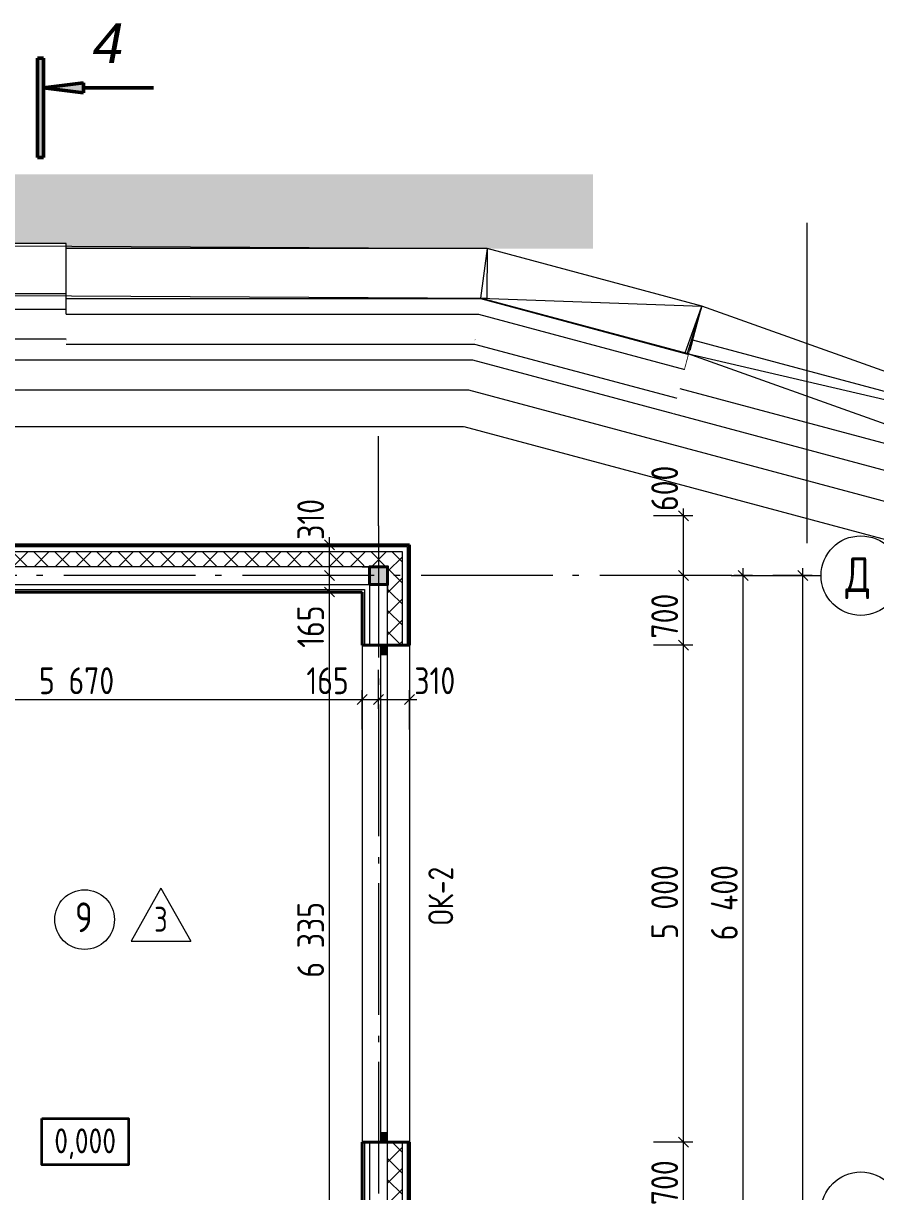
# Model space of a CAD drawing. Header units: millimetres. Extents: x -61690 to 288735, y 32617 to 77592.
# Drawn here: x 18805 to 27379, y 65658 to 77412 of the extents above; entities that cross this region are included whole.
import ezdxf
from ezdxf.enums import TextEntityAlignment as Align

# ---------------------------------------------------------------- set-up
doc = ezdxf.new("R2010")
doc.units = ezdxf.units.MM
doc.header["$MEASUREMENT"] = 0
doc.set_wipeout_variables(frame=1)
doc.linetypes.add('Double Dashed', pattern=[1797.222233, 1325, -211.666656, 63.333344, -197.222233])
doc.linetypes.add('Wipeout_Contour', pattern=[1000, 0, -1000])
for name, color, linetype in [('колонны', 7, 'Continuous'), ('марки окон дверей', 7, 'Continuous'), ('Окна ArchiCAD', 7, 'Continuous'), ('оси', 7, 'Continuous'), ('подп стены Инжзащита', 7, 'Continuous'), ('размеры', 7, 'Continuous'), ('размеры внутр', 7, 'Continuous'), ('разрезы', 7, 'Continuous'), ('стены наруж', 7, 'Continuous'), ('№ помещений', 7, 'Continuous')]:
    doc.layers.add(name, color=color, linetype=linetype)
for name, color, linetype, lineweight in [('колонны_Ном._пера__94', 252, 'Continuous', 13), ('колонны_Ном._пера__99', 7, 'Continuous', 40), ('марки окон дверей_Ном._пера__96', 7, 'Continuous', 13), ('Окна ArchiCAD_Ном._пера__96', 7, 'Continuous', 13), ('Окна ArchiCAD_Ном._пера__97', 7, 'Continuous', 20), ('Окна ArchiCAD_Ном._пера__99', 7, 'Continuous', 40), ('оси_Ном._пера__96', 7, 'Continuous', 13), ('оси_Ном._пера__97', 7, 'Continuous', 20), ('подп стены Инжзащита_Ном._пера__96', 7, 'Continuous', 13), ('размеры внутр_Ном._пера__51', 98, 'Continuous', 50), ('размеры внутр_Ном._пера__96', 7, 'Continuous', 13), ('размеры_Ном._пера__51', 98, 'Continuous', 50), ('размеры_Ном._пера__96', 7, 'Continuous', 13), ('разрезы_Ном._пера__100', 7, 'Continuous', 50), ('разрезы_Ном._пера__97', 7, 'Continuous', 20), ('стены наруж_Ном._пера__96', 7, 'Continuous', 13), ('стены наруж_Ном._пера__99', 7, 'Continuous', 40), ('текст_Ном._пера__98', 7, 'Continuous', 35), ('текст_Ном._пера__99', 7, 'Continuous', 40), ('чертеж_Ном._пера__96', 7, 'Continuous', 13), ('штриховка_Ном._пера__95', 251, 'Continuous', 13), ('экспликац проемов_Ном._пера__1', 7, 'Continuous', 25), ('экспликац проемов_Ном._пера__97', 7, 'Continuous', 20), ('№ помещений_Ном._пера__96', 7, 'Continuous', 13)]:
    doc.layers.add(name, color=color, linetype=linetype, lineweight=lineweight)
doc.styles.add('СГЕНЕРИР_СТИЛЬ_2', font='gost_2_304-81_type.ttf')
doc.styles.add('СГЕНЕРИР_СТИЛЬ_3', font='CS_Gost2304.shx')
doc.styles.add('СГЕНЕРИР_СТИЛЬ_4', font='gost_2_304-81_type.ttf')
doc.styles.add('СГЕНЕРИР_СТИЛЬ_5', font='ariali.ttf')
doc.linetypes.add('Символ (копия)', pattern='A,0,[1,2 План 1-го этажа. Типы стен ЛСТК.1.Shx,S=15.873016,R=0,X=0,Y=0],-2000,0', length=2000)
doc.dimstyles.new('СГЕНЕРИР_СТИЛЬ__3', dxfattribs={"dimtxt": 270.000005, "dimasz": 95, "dimexe": 0.18, "dimexo": 0, "dimgap": 0.09, "dimtad": 1, "dimdec": 0, "dimzin": 0, "dimdsep": 46, "dimtxsty": 'СГЕНЕРИР_СТИЛЬ_2', "dimblk": 'ARROWHEAD_6', "dimblk1": 'ARROWHEAD_6', "dimblk2": 'ARROWHEAD_6', "dimcen": 0.09, "dimclrd": 7, "dimclre": 7, "dimclrt": 98, "dimadec": 0, "dimazin": 0, "dimtfac": 1, "dimtdec": 4, "dimtmove": 0, "dimatfit": 3, "dimfxl": 1, "dimtolj": 1, "dimtzin": 0, "dimarcsym": 0})
doc.dimstyles.new('СГЕНЕРИР_СТИЛЬ__4', dxfattribs={"dimtxt": 270.000005, "dimasz": 95, "dimexe": 0.18, "dimexo": 300, "dimgap": 0.09, "dimtad": 1, "dimdec": 0, "dimzin": 0, "dimdsep": 46, "dimtxsty": 'СГЕНЕРИР_СТИЛЬ_2', "dimblk": 'ARROWHEAD_6', "dimblk1": 'ARROWHEAD_6', "dimblk2": 'ARROWHEAD_6', "dimcen": 0.09, "dimclrd": 7, "dimclre": 7, "dimclrt": 98, "dimadec": 0, "dimazin": 0, "dimtfac": 1, "dimtdec": 4, "dimtmove": 0, "dimatfit": 3, "dimfxl": 1, "dimtolj": 1, "dimtzin": 0, "dimarcsym": 0})
doc.dimstyles.new('СГЕНЕРИР_СТИЛЬ__6', dxfattribs={"dimtxt": 270.000005, "dimasz": 95, "dimexe": 0.18, "dimexo": 300, "dimgap": 0.09, "dimtad": 1, "dimtih": 1, "dimtoh": 1, "dimdec": 0, "dimzin": 0, "dimdsep": 46, "dimtxsty": 'СГЕНЕРИР_СТИЛЬ_2', "dimblk": 'ARROWHEAD_6', "dimblk1": 'ARROWHEAD_6', "dimblk2": 'ARROWHEAD_6', "dimcen": 0.09, "dimclrd": 7, "dimclre": 7, "dimclrt": 98, "dimadec": 0, "dimazin": 0, "dimtfac": 1, "dimtdec": 4, "dimtmove": 0, "dimatfit": 3, "dimfxl": 1, "dimtolj": 1, "dimtzin": 0, "dimarcsym": 0})
pattern_1 = [(45, (0, 0), (-106.06602, 106.06602), []), (135, (0, 0), (106.06602, 106.06602), [])]

# ---------------------------------------------------------------- blocks, each defined once
blk = doc.blocks.new('Окно 16')
at = {"layer": 'Окна ArchiCAD_Ном._пера__96', "linetype": 'Continuous'}
for points in [[(-2500, -70), (-2405, -70), (-2405, 0), (-2500, 0)], [(2500, 0), (2405, 0), (2405, -70), (2500, -70)]]:
    blk.add_hatch(color=256, dxfattribs=at).paths.add_polyline_path(points)
for p, q in [((2405, 0), (-2405, 0)), ((-2405, -70), (2405, -70))]:
    blk.add_line(p, q, dxfattribs=at)
at = {"layer": 'Окна ArchiCAD_Ном._пера__97', "linetype": 'Continuous'}
for p, q in [((-2500, 220), (2500, 220)), ((-2405, 0), (-2500, 0)), ((-2405, -70), (-2405, 0)), ((2500, 0), (2405, 0)), ((2405, 0), (2405, -70)), ((-2500, -70), (-2405, -70)), ((2405, -70), (2500, -70)), ((-2500, -255), (2500, -255))]:
    blk.add_line(p, q, dxfattribs=at)
at = {"layer": 'Окна ArchiCAD_Ном._пера__99', "linetype": 'Continuous'}
for p, q in [((-2500, 0), (-2500, -70)), ((2500, 0), (2500, -70))]:
    blk.add_line(p, q, dxfattribs=at)
blk = doc.blocks.new('Стена_17_2', base_point=(22379, 71856))
at = {"layer": 'стены наруж_Ном._пера__96', "linetype": 'Continuous'}
h = blk.add_hatch(dxfattribs=at)
h.set_pattern_fill('УТЕПЛИТ_МЕЛКИЙ_0002', color=256, style=0, pattern_type=2)
h.set_pattern_definition(pattern_1)
h.paths.add_polyline_path([(22619, 71691), (22619, 72096), (22469, 71946), (22469, 71691)])
h = blk.add_hatch(dxfattribs=at)
h.set_pattern_fill('УТЕПЛИТ_МЕЛКИЙ_0002', color=256, style=0, pattern_type=2)
h.set_pattern_definition(pattern_1)
h.paths.add_polyline_path([(22469, 71691), (22469, 71156), (22619, 71156), (22619, 71691)])
h = blk.add_hatch(dxfattribs=at)
h.set_pattern_fill('УТЕПЛИТ_МЕЛКИЙ_0002', color=256, style=0, pattern_type=2)
h.set_pattern_definition(pattern_1)
h.paths.add_polyline_path([(22619, 66156), (22469, 66156), (22469, 65546), (22619, 65546)])
for p, q in [((22619, 71691), (22619, 72096)), ((22669, 71691), (22669, 72146)), ((22469, 71946), (22469, 71691)), ((22469, 71691), (22469, 71946)), ((22239, 71716), (22239, 71691)), ((22289, 71766), (22289, 71691)), ((22239, 71691), (22239, 71156)), ((22289, 71691), (22289, 71156)), ((22469, 71156), (22469, 71691)), ((22619, 71156), (22619, 71691)), ((22669, 71156), (22669, 71691)), ((22239, 66156), (22239, 65546)), ((22289, 66156), (22289, 65546)), ((22469, 65546), (22469, 66156)), ((22619, 65546), (22619, 66156)), ((22669, 65546), (22669, 66156))]:
    blk.add_line(p, q, dxfattribs=at)
at = {"layer": 'стены наруж_Ном._пера__99', "linetype": 'Continuous'}
for p, q in [((22239, 71156), (22214, 71156)), ((22289, 71156), (22239, 71156)), ((22399, 71156), (22289, 71156)), ((22469, 71156), (22399, 71156)), ((22619, 71156), (22469, 71156)), ((22669, 71156), (22619, 71156)), ((22689, 71156), (22669, 71156)), ((22239, 66156), (22214, 66156)), ((22289, 66156), (22239, 66156)), ((22399, 66156), (22289, 66156)), ((22469, 66156), (22399, 66156)), ((22619, 66156), (22469, 66156)), ((22669, 66156), (22619, 66156)), ((22689, 66156), (22669, 66156))]:
    blk.add_line(p, q, dxfattribs=at)
at = {"layer": 'стены наруж_Ном._пера__99', "linetype": 'Continuous', "flags": 128}
for points in [[(22689, 71156), (22689, 72166)], [(22214, 71691), (22214, 71156)], [(22214, 66156), (22214, 62956)], [(22689, 62956), (22689, 66156)]]:
    blk.add_lwpolyline(points, dxfattribs=at)
at = {"layer": 'Окна ArchiCAD', "color": 44, "linetype": 'Continuous', "lineweight": 35, "zscale": 1000, "rotation": 270}
blk.add_blockref('Окно 16', (22469, 68656), dxfattribs=at)
blk = doc.blocks.new('Стена_28_2', base_point=(16379, 71856))
at = {"layer": 'стены наруж_Ном._пера__96', "linetype": 'Continuous'}
h = blk.add_hatch(dxfattribs=at)
h.set_pattern_fill('УТЕПЛИТ_МЕЛКИЙ_0002', color=256, style=0, pattern_type=2)
h.set_pattern_definition(pattern_1)
h.paths.add_polyline_path([(16469, 72096), (16379, 72096), (16379, 71946), (16469, 71946)])
h = blk.add_hatch(dxfattribs=at)
h.set_pattern_fill('УТЕПЛИТ_МЕЛКИЙ_0002', color=256, style=0, pattern_type=2)
h.set_pattern_definition(pattern_1)
h.paths.add_polyline_path([(22214, 72096), (16469, 72096), (16469, 71946), (22214, 71946)])
h = blk.add_hatch(dxfattribs=at)
h.set_pattern_fill('УТЕПЛИТ_МЕЛКИЙ_0002', color=256, style=0, pattern_type=2)
h.set_pattern_definition(pattern_1)
h.paths.add_polyline_path([(22619, 72096), (22214, 72096), (22214, 71946), (22469, 71946)])
for p, q in [((16469, 72146), (16379, 72146)), ((16469, 72096), (16379, 72096)), ((22214, 72146), (16469, 72146)), ((22214, 72096), (16469, 72096)), ((22669, 72146), (22214, 72146)), ((22619, 72096), (22214, 72096)), ((16379, 71946), (16469, 71946)), ((22214, 71946), (16469, 71946)), ((22214, 71946), (22469, 71946)), ((22469, 71946), (22214, 71946)), ((16469, 71766), (16379, 71766)), ((16379, 71716), (16469, 71716)), ((16469, 71766), (22214, 71766)), ((16519, 71691), (16519, 71716)), ((16519, 71716), (22214, 71716)), ((22214, 71766), (22289, 71766)), ((22214, 71716), (22239, 71716))]:
    blk.add_line(p, q, dxfattribs=at)
at = {"layer": 'стены наруж_Ном._пера__99', "linetype": 'Continuous', "flags": 128}
for points in [[(22689, 72166), (16379, 72166)], [(16544, 71691), (22214, 71691)]]:
    blk.add_lwpolyline(points, dxfattribs=at)
blk = doc.blocks.new('Стена_40_2', base_point=(23236, 73356))
at = {"color": 254, "linetype": 'Wipeout_Contour', "lineweight": 0, "ltscale": 308246.418521}
blk.add_wipeout([(-22764, 73356), (23236, 73356), (23284, 73725), (-22823, 73725)], dxfattribs=at).dxf.layer = 'подп стены Инжзащита'
at = {"layer": 'подп стены Инжзащита_Ном._пера__96', "linetype": 'Continuous', "flags": 128}
blk.add_lwpolyline([(-22764, 73356), (23236, 73356)], dxfattribs=at)
at = {"color": 254, "linetype": 'Wipeout_Contour', "lineweight": 0, "ltscale": 309986.532495}
blk.add_wipeout([(-22823, 73725), (23284, 73725), (23351, 74228), (-22902, 74228)], dxfattribs=at).dxf.layer = 'подп стены Инжзащита'
at = {"layer": 'подп стены Инжзащита_Ном._пера__96', "linetype": 'Continuous'}
blk.add_line((-22823, 73725), (23284, 73725), dxfattribs=at)
at = {"layer": 'подп стены Инжзащита_Ном._пера__96', "linetype": 'Continuous', "flags": 128}
blk.add_lwpolyline([(23351, 74228), (-22902, 74228)], dxfattribs=at)
blk = doc.blocks.new('Стена_41_2', base_point=(23324, 74027))
at = {"color": 254, "linetype": 'Wipeout_Contour', "lineweight": 0, "ltscale": 308510.742378}
blk.add_wipeout([(19236, 74027), (23324, 74027), (23345, 74185), (19236, 74185)], dxfattribs=at).dxf.layer = 'подп стены Инжзащита'
at = {"layer": 'подп стены Инжзащита_Ном._пера__96', "linetype": 'Continuous', "flags": 128}
blk.add_lwpolyline([(19236, 74027), (23324, 74027)], dxfattribs=at)
at = {"color": 254, "linetype": 'Wipeout_Contour', "lineweight": 0, "ltscale": 309806.220182}
blk.add_wipeout([(19236, 74185), (23345, 74185), (23411, 74688), (19236, 74688)], dxfattribs=at).dxf.layer = 'подп стены Инжзащита'
at = {"layer": 'подп стены Инжзащита_Ном._пера__96', "linetype": 'Continuous'}
blk.add_line((19236, 74185), (23345, 74185), dxfattribs=at)
at = {"layer": 'подп стены Инжзащита_Ном._пера__96', "linetype": 'Continuous', "flags": 128}
blk.add_lwpolyline([(23411, 74688), (19236, 74688)], dxfattribs=at)
blk = doc.blocks.new('Стена_44_2', base_point=(19236, 74027))
at = {"color": 254, "linetype": 'Wipeout_Contour', "lineweight": 0, "ltscale": 302586.428877}
blk.add_wipeout([(9236, 74027), (19236, 74027), (19236, 74238), (9236, 74238)], dxfattribs=at).dxf.layer = 'подп стены Инжзащита'
at = {"layer": 'подп стены Инжзащита_Ном._пера__96', "linetype": 'Continuous', "flags": 128}
blk.add_lwpolyline([(9236, 74027), (19236, 74027)], dxfattribs=at)
at = {"color": 254, "linetype": 'Wipeout_Contour', "lineweight": 0, "ltscale": 303984.213557}
blk.add_wipeout([(9236, 74238), (19236, 74238), (19236, 74740), (9236, 74740)], dxfattribs=at).dxf.layer = 'подп стены Инжзащита'
at = {"layer": 'подп стены Инжзащита_Ном._пера__96', "linetype": 'Continuous'}
blk.add_line((9236, 74238), (19236, 74238), dxfattribs=at)
at = {"layer": 'подп стены Инжзащита_Ном._пера__96', "linetype": 'Continuous', "flags": 128}
for points in [[(19236, 74740), (9236, 74740)], [(19236, 74688), (19236, 74740)]]:
    blk.add_lwpolyline(points, dxfattribs=at)
blk = doc.blocks.new('Стена_49_2', base_point=(23384, 74485))
at = {"color": 254, "linetype": 'Wipeout_Contour', "lineweight": 0, "ltscale": 310306.215613}
blk.add_wipeout([(19236, 74485), (23384, 74485), (23405, 74643), (19236, 74643)], dxfattribs=at).dxf.layer = 'подп стены Инжзащита'
at = {"layer": 'подп стены Инжзащита_Ном._пера__96', "linetype": 'Continuous', "flags": 128}
blk.add_lwpolyline([(19236, 74485), (23384, 74485)], dxfattribs=at)
at = {"color": 254, "linetype": 'Wipeout_Contour', "lineweight": 0, "ltscale": 311602.05466}
blk.add_wipeout([(19236, 74643), (23405, 74643), (23471, 75146), (19236, 75146)], dxfattribs=at).dxf.layer = 'подп стены Инжзащита'
at = {"layer": 'подп стены Инжзащита_Ном._пера__96', "linetype": 'Continuous'}
blk.add_line((19236, 74643), (23405, 74643), dxfattribs=at)
at = {"layer": 'подп стены Инжзащита_Ном._пера__96', "linetype": 'Continuous', "flags": 128}
for points in [[(23471, 75146), (19236, 75146)], [(19236, 74643), (19236, 75146)], [(19236, 74485), (19236, 74643)]]:
    blk.add_lwpolyline(points, dxfattribs=at)
blk = doc.blocks.new('Стена_50_2', base_point=(19236, 74538))
at = {"color": 254, "linetype": 'Wipeout_Contour', "lineweight": 0, "ltscale": 304483.944165}
blk.add_wipeout([(9236, 74538), (19236, 74538), (19236, 74695), (9236, 74695)], dxfattribs=at).dxf.layer = 'подп стены Инжзащита'
at = {"layer": 'подп стены Инжзащита_Ном._пера__96', "linetype": 'Continuous', "flags": 128}
blk.add_lwpolyline([(9236, 74538), (19236, 74538)], dxfattribs=at)
at = {"color": 254, "linetype": 'Wipeout_Contour', "lineweight": 0, "ltscale": 305779.021242}
blk.add_wipeout([(9236, 74695), (19236, 74695), (19236, 75198), (9236, 75198)], dxfattribs=at).dxf.layer = 'подп стены Инжзащита'
at = {"layer": 'подп стены Инжзащита_Ном._пера__96', "linetype": 'Continuous'}
blk.add_line((9236, 74695), (19236, 74695), dxfattribs=at)
at = {"layer": 'подп стены Инжзащита_Ном._пера__96', "linetype": 'Continuous', "flags": 128}
for points in [[(19236, 75198), (9236, 75198)], [(9236, 74695), (9236, 75198)], [(19236, 74695), (19236, 75198)], [(9236, 74538), (9236, 74695)], [(19236, 74538), (19236, 74695)]]:
    blk.add_lwpolyline(points, dxfattribs=at)
blk = doc.blocks.new('Стена_62_2', base_point=(23236, 73356))
at = {"color": 254, "linetype": 'Wipeout_Contour', "lineweight": 0, "ltscale": 309538.307396}
blk.add_wipeout([(23236, 73356), (29031, 71803), (29215, 72135), (23284, 73725)], dxfattribs=at).dxf.layer = 'подп стены Инжзащита'
at = {"color": 254, "linetype": 'Wipeout_Contour', "lineweight": 0, "ltscale": 311296.743121}
blk.add_wipeout([(23284, 73725), (29215, 72135), (29467, 72589), (23351, 74228)], dxfattribs=at).dxf.layer = 'подп стены Инжзащита'
at = {"layer": 'подп стены Инжзащита_Ном._пера__96', "linetype": 'Continuous'}
blk.add_line((23284, 73725), (29215, 72135), dxfattribs=at)
at = {"layer": 'подп стены Инжзащита_Ном._пера__96', "linetype": 'Continuous', "flags": 128}
for points in [[(29467, 72589), (23351, 74228)], [(23236, 73356), (29031, 71803)]]:
    blk.add_lwpolyline(points, dxfattribs=at)
blk = doc.blocks.new('Стена_67_2', base_point=(23324, 74027))
at = {"color": 254, "linetype": 'Wipeout_Contour', "lineweight": 0, "ltscale": 311010.432622}
blk.add_wipeout([(23324, 74027), (25341, 73487), (25382, 73639), (23345, 74185)], dxfattribs=at).dxf.layer = 'подп стены Инжзащита'
at = {"color": 254, "linetype": 'Wipeout_Contour', "lineweight": 0, "ltscale": 312325.34118}
blk.add_wipeout([(23345, 74185), (25382, 73639), (25512, 74125), (23411, 74688)], dxfattribs=at).dxf.layer = 'подп стены Инжзащита'
at = {"layer": 'подп стены Инжзащита_Ном._пера__96', "linetype": 'Continuous'}
blk.add_line((23345, 74185), (25382, 73639), dxfattribs=at)
at = {"layer": 'подп стены Инжзащита_Ном._пера__96', "linetype": 'Continuous', "flags": 128}
for points in [[(25512, 74125), (23411, 74688)], [(23324, 74027), (25341, 73487)]]:
    blk.add_lwpolyline(points, dxfattribs=at)
blk = doc.blocks.new('Стена_68_2', base_point=(23384, 74485))
at = {"color": 254, "linetype": 'Wipeout_Contour', "lineweight": 0, "ltscale": 312832.852659}
blk.add_wipeout([(23384, 74485), (25460, 73929), (25500, 74081), (23405, 74643)], dxfattribs=at).dxf.layer = 'подп стены Инжзащита'
at = {"color": 254, "linetype": 'Wipeout_Contour', "lineweight": 0, "ltscale": 314147.896391}
blk.add_wipeout([(23405, 74643), (25500, 74081), (25631, 74567), (23471, 75146)], dxfattribs=at).dxf.layer = 'подп стены Инжзащита'
at = {"layer": 'подп стены Инжзащита_Ном._пера__96', "linetype": 'Continuous'}
blk.add_line((23405, 74643), (25500, 74081), dxfattribs=at)
at = {"layer": 'подп стены Инжзащита_Ном._пера__96', "linetype": 'Continuous', "flags": 128}
for points in [[(25631, 74567), (23471, 75146)], [(25500, 74081), (25631, 74567)], [(23384, 74485), (25460, 73929)], [(25460, 73929), (25500, 74081)]]:
    blk.add_lwpolyline(points, dxfattribs=at)
blk = doc.blocks.new('Стена_69_2', base_point=(25341, 73487))
at = {"color": 254, "linetype": 'Wipeout_Contour', "lineweight": 0, "ltscale": 312269.577318}
blk.add_wipeout([(25341, 73487), (29366, 72407), (29498, 72644), (25409, 73740)], dxfattribs=at).dxf.layer = 'подп стены Инжзащита'
at = {"color": 254, "linetype": 'Wipeout_Contour', "lineweight": 0, "ltscale": 313816.46699}
blk.add_wipeout([(25409, 73740), (29498, 72644), (29749, 73097), (25539, 74226)], dxfattribs=at).dxf.layer = 'подп стены Инжзащита'
at = {"layer": 'подп стены Инжзащита_Ном._пера__96', "linetype": 'Continuous'}
blk.add_line((25409, 73740), (29498, 72644), dxfattribs=at)
at = {"layer": 'подп стены Инжзащита_Ном._пера__96', "linetype": 'Continuous', "flags": 128}
for points in [[(25512, 74125), (25539, 74226)], [(29749, 73097), (25539, 74226)], [(25341, 73487), (29366, 72407)]]:
    blk.add_lwpolyline(points, dxfattribs=at)
blk = doc.blocks.new('Колонна_15_2', base_point=(22379, 71856))
at = {"layer": 'колонны_Ном._пера__94', "linetype": 'Continuous'}
blk.add_hatch(color=256, dxfattribs=at).paths.add_polyline_path([(22289, 71766), (22469, 71766), (22469, 71946), (22289, 71946)])
at = {"layer": 'колонны_Ном._пера__99', "linetype": 'Continuous', "flags": 128}
blk.add_lwpolyline([(22289, 71766), (22469, 71766), (22469, 71946), (22289, 71946)], close=True, dxfattribs=at)
blk = doc.blocks.new('Морф_2_2')
at = {"layer": 'подп стены Инжзащита_Ном._пера__96', "linetype": 'Continuous', "flags": 128}
for points in [[(25463, 74096), (25631, 74567)], [(25631, 74567), (25482, 74089)], [(29749, 73097), (25631, 74567)], [(29581, 72627), (25482, 74089), (25463, 74096)], [(25482, 74089), (29749, 73097)], [(29581, 72627), (29749, 73097)]]:
    blk.add_lwpolyline(points, dxfattribs=at)
blk = doc.blocks.new('Морф_3_2')
at = {"layer": 'подп стены Инжзащита_Ном._пера__96', "linetype": 'Continuous', "flags": 128}
for points in [[(-23088, 75408), (23471, 75146)], [(23471, 75146), (23469, 74646)], [(-23091, 74908), (23469, 74646)]]:
    blk.add_lwpolyline(points, dxfattribs=at)
blk = doc.blocks.new('Морф_4_2')
at = {"layer": 'подп стены Инжзащита_Ном._пера__96', "linetype": 'Continuous', "flags": 128}
for points in [[(23471, 75146), (23404, 74646)], [(25631, 74567), (23471, 75146)], [(25482, 74089), (23404, 74646)], [(23404, 74646), (25631, 74567)], [(25631, 74567), (25482, 74089)]]:
    blk.add_lwpolyline(points, dxfattribs=at)
blk = doc.blocks.new('Стандартный маркер сетки_13')
at = {"layer": 'оси_Ном._пера__96', "linetype": 'Double Dashed'}
for q in [(0, 0), (20403, 0)]:
    blk.add_line((900, 0), q, dxfattribs=at)
at = {"layer": 'оси_Ном._пера__96', "style": 'СГЕНЕРИР_СТИЛЬ_2'}
blk.add_attdef('AC_MarkerText_1', text='', height=350, rotation=90, dxfattribs=at).set_placement((21973, -226), align=Align.BOTTOM_LEFT)
blk = doc.blocks.new('Стандартный маркер сетки_16')
at = {"layer": 'оси_Ном._пера__97', "linetype": 'Continuous'}
blk.add_circle((-400, 0), 400, dxfattribs=at)
at = {"layer": 'оси_Ном._пера__96', "style": 'СГЕНЕРИР_СТИЛЬ_2'}
blk.add_attdef('AC_MarkerText_1', text='', height=350, rotation=180, dxfattribs=at).set_placement((-261, 270), align=Align.BOTTOM_LEFT)
blk = doc.blocks.new('Номер помещения 15_8')
at = {"layer": '№ помещений_Ном._пера__96', "linetype": 'Continuous'}
blk.add_circle((0, 0), 300, dxfattribs=at)
at = {"layer": '№ помещений_Ном._пера__96', "insert": (-97, 23), "char_height": 300, "attachment_point": 4, "style": 'СГЕНЕРИР_СТИЛЬ_3'}
blk.add_mtext('{9}', dxfattribs=at)
blk = doc.blocks.new('Номер помещения 16_5')
at = {"layer": 'марки окон дверей_Ном._пера__96', "insert": (-316, 19), "char_height": 250, "attachment_point": 4, "style": 'СГЕНЕРИР_СТИЛЬ_3'}
blk.add_mtext('{ОК-2}', dxfattribs=at)
blk = doc.blocks.new('*D214')
at = {"layer": 'размеры_Ном._пера__96', "linetype": 'Continuous', "transparency": 16777216}
for p, q in [((26140, 71856), (25953, 71856)), ((26096, 71806), (25996, 71906)), ((26046, 71856), (26046, 71931)), ((26046, 65456), (26046, 71856)), ((25996, 65506), (26096, 65406)), ((26140, 65456), (25953, 65456))]:
    blk.add_line(p, q, dxfattribs=at)
at = {"layer": 'размеры_Ном._пера__51', "transparency": 16777216, "insert": (25992, 68186), "char_height": 270, "attachment_point": 7, "rotation": 90, "style": 'СГЕНЕРИР_СТИЛЬ_2'}
blk.add_mtext('{6\xa0400}', dxfattribs=at)
blk = doc.blocks.new('ARROWHEAD_6')
at = {"color": 0, "linetype": 'Continuous', "lineweight": 0}
for p, q in [((0, 0), (-1, 0)), ((-0.5, -0.5), (0.5, 0.5))]:
    blk.add_line(p, q, dxfattribs=at)
blk = doc.blocks.new('*D215')
at = {"layer": 'размеры внутр_Ном._пера__96', "linetype": 'Continuous', "transparency": 16777216}
for p, q in [((26740, 71856), (26346, 71856)), ((26696, 71806), (26596, 71906)), ((26646, 71856), (26646, 71931)), ((26646, 57456), (26646, 71856)), ((26596, 57506), (26696, 57406)), ((26740, 57456), (26346, 57456)), ((26646, 57381), (26646, 57456))]:
    blk.add_line(p, q, dxfattribs=at)
at = {"layer": 'размеры внутр_Ном._пера__51', "transparency": 16777216, "insert": (26592, 64106), "char_height": 270, "attachment_point": 7, "rotation": 90, "style": 'СГЕНЕРИР_СТИЛЬ_2'}
blk.add_mtext('{14\xa0400}', dxfattribs=at)
blk = doc.blocks.new('*D231')
at = {"layer": 'размеры внутр_Ном._пера__96', "linetype": 'Continuous', "transparency": 16777216}
for p, q in [((21835, 71741), (21935, 71641)), ((21979, 71691), (21585, 71691)), ((21885, 65356), (21885, 71691)), ((21979, 65356), (21585, 65356)), ((21835, 65406), (21935, 65306))]:
    blk.add_line(p, q, dxfattribs=at)
at = {"layer": 'размеры внутр_Ном._пера__51', "transparency": 16777216, "char_height": 270, "attachment_point": 7, "rotation": 90, "style": 'СГЕНЕРИР_СТИЛЬ_2'}
for s, insert in [('{165}', (21831, 71130)), ('{6\xa0335}', (21831, 67811))]:
    blk.add_mtext(s, dxfattribs=dict(at, insert=insert))
blk = doc.blocks.new('*D232')
at = {"layer": 'размеры внутр_Ном._пера__96', "linetype": 'Continuous', "transparency": 16777216}
for p, q in [((22185, 71856), (21792, 71856)), ((21835, 71906), (21935, 71806)), ((21885, 71691), (21885, 71856)), ((21835, 71741), (21935, 71641)), ((21979, 71691), (21585, 71691))]:
    blk.add_line(p, q, dxfattribs=at)
blk = doc.blocks.new('*D233')
at = {"layer": 'размеры внутр_Ном._пера__96', "linetype": 'Continuous', "transparency": 16777216}
for p, q in [((21935, 72116), (21835, 72216)), ((21885, 72166), (21885, 72241)), ((22185, 72166), (21792, 72166)), ((21885, 71856), (21885, 72166)), ((22185, 71856), (21792, 71856)), ((21835, 71906), (21935, 71806))]:
    blk.add_line(p, q, dxfattribs=at)
at = {"layer": 'размеры внутр_Ном._пера__51', "transparency": 16777216, "insert": (21831, 72216), "char_height": 270, "attachment_point": 7, "rotation": 90, "style": 'СГЕНЕРИР_СТИЛЬ_2'}
blk.add_mtext('{310}', dxfattribs=at)
blk = doc.blocks.new('*D235')
at = {"layer": 'размеры внутр_Ном._пера__96', "linetype": 'Continuous', "transparency": 16777216}
for p, q in [((16594, 70659), (16494, 70559)), ((16544, 70309), (16544, 70703)), ((22264, 70659), (22164, 70559)), ((22214, 70309), (22214, 70703)), ((16544, 70609), (22214, 70609))]:
    blk.add_line(p, q, dxfattribs=at)
at = {"layer": 'размеры внутр_Ном._пера__51', "transparency": 16777216, "char_height": 270, "attachment_point": 7, "style": 'СГЕНЕРИР_СТИЛЬ_2'}
for s, insert in [('{425}', (16566, 70635)), ('{5\xa0670}', (18963, 70663)), ('{165}', (21653, 70663))]:
    blk.add_mtext(s, dxfattribs=dict(at, insert=insert))
blk = doc.blocks.new('*D236')
at = {"layer": 'размеры внутр_Ном._пера__96', "linetype": 'Continuous', "transparency": 16777216}
for p, q in [((22379, 70515), (22379, 70909)), ((22264, 70659), (22164, 70559)), ((22214, 70309), (22214, 70703)), ((22429, 70659), (22329, 70559)), ((22214, 70609), (22379, 70609))]:
    blk.add_line(p, q, dxfattribs=at)
blk = doc.blocks.new('*D237')
at = {"layer": 'размеры внутр_Ном._пера__96', "linetype": 'Continuous', "transparency": 16777216}
for p, q in [((22379, 70515), (22379, 70909)), ((22429, 70659), (22329, 70559)), ((22639, 70559), (22739, 70659)), ((22689, 70309), (22689, 70703)), ((22379, 70609), (22689, 70609)), ((22689, 70609), (22764, 70609))]:
    blk.add_line(p, q, dxfattribs=at)
at = {"layer": 'размеры внутр_Ном._пера__51', "transparency": 16777216, "insert": (22739, 70663), "char_height": 270, "attachment_point": 7, "style": 'СГЕНЕРИР_СТИЛЬ_2'}
blk.add_mtext('{310}', dxfattribs=at)
blk = doc.blocks.new('*D304')
at = {"layer": 'размеры внутр_Ном._пера__96', "linetype": 'Continuous', "transparency": 16777216}
for p, q in [((25396, 66206), (25496, 66106)), ((25540, 66156), (25146, 66156)), ((25446, 65456), (25446, 66156)), ((25396, 65506), (25496, 65406)), ((25540, 65456), (25146, 65456))]:
    blk.add_line(p, q, dxfattribs=at)
at = {"layer": 'размеры внутр_Ном._пера__51', "transparency": 16777216, "insert": (25392, 65523), "char_height": 270, "attachment_point": 7, "rotation": 90, "style": 'СГЕНЕРИР_СТИЛЬ_2'}
blk.add_mtext('{700}', dxfattribs=at)
blk = doc.blocks.new('*D305')
at = {"layer": 'размеры внутр_Ном._пера__96', "linetype": 'Continuous', "transparency": 16777216}
for p, q in [((25540, 71156), (25146, 71156)), ((25396, 71206), (25496, 71106)), ((25446, 66156), (25446, 71156)), ((25396, 66206), (25496, 66106)), ((25540, 66156), (25146, 66156))]:
    blk.add_line(p, q, dxfattribs=at)
at = {"layer": 'размеры внутр_Ном._пера__51', "transparency": 16777216, "insert": (25392, 68199), "char_height": 270, "attachment_point": 7, "rotation": 90, "style": 'СГЕНЕРИР_СТИЛЬ_2'}
blk.add_mtext('{5\xa0000}', dxfattribs=at)
blk = doc.blocks.new('*D306')
at = {"layer": 'размеры внутр_Ном._пера__96', "linetype": 'Continuous', "transparency": 16777216}
for p, q in [((25540, 71856), (25146, 71856)), ((25396, 71906), (25496, 71806)), ((25446, 71156), (25446, 71856)), ((25540, 71156), (25146, 71156)), ((25396, 71206), (25496, 71106))]:
    blk.add_line(p, q, dxfattribs=at)
at = {"layer": 'размеры внутр_Ном._пера__51', "transparency": 16777216, "insert": (25392, 71223), "char_height": 270, "attachment_point": 7, "rotation": 90, "style": 'СГЕНЕРИР_СТИЛЬ_2'}
blk.add_mtext('{700}', dxfattribs=at)
blk = doc.blocks.new('*D307')
at = {"layer": 'размеры внутр_Ном._пера__96', "linetype": 'Continuous', "transparency": 16777216}
for p, q in [((25446, 72456), (25446, 72531)), ((25540, 72456), (25146, 72456)), ((25496, 72406), (25396, 72506)), ((25446, 71856), (25446, 72456)), ((25540, 71856), (25146, 71856)), ((25396, 71906), (25496, 71806))]:
    blk.add_line(p, q, dxfattribs=at)
at = {"layer": 'размеры внутр_Ном._пера__51', "transparency": 16777216, "insert": (25392, 72506), "char_height": 270, "attachment_point": 7, "rotation": 90, "style": 'СГЕНЕРИР_СТИЛЬ_2'}
blk.add_mtext('{600}', dxfattribs=at)
blk = doc.blocks.new('Плоскость сечения_4_2', base_point=(18979, 54611))
at = {"layer": 'разрезы_Ном._пера__100', "linetype": 'Continuous'}
for points in [[(19009, 77063), (18949, 77063), (18949, 76063), (19009, 76063)], [(19409, 76813), (19009, 76763), (19409, 76713)]]:
    blk.add_hatch(color=256, dxfattribs=at).paths.add_polyline_path(points)
for p, q in [((18949, 76063), (18949, 77063)), ((18949, 77063), (19009, 77063)), ((19009, 77063), (19009, 76063)), ((19009, 76763), (19409, 76813)), ((19409, 76713), (19009, 76763)), ((19409, 76813), (19409, 76713)), ((19409, 76763), (20113, 76763)), ((19009, 76063), (18949, 76063))]:
    blk.add_line(p, q, dxfattribs=at)
at = {"layer": 'разрезы_Ном._пера__97', "insert": (19813, 77212), "char_height": 400, "attachment_point": 6, "style": 'СГЕНЕРИР_СТИЛЬ_5'}
blk.add_mtext('{4}', dxfattribs=at)
blk = doc.blocks.new('Стандартный маркер сетки_18')
at = {"layer": 'оси_Ном._пера__96', "linetype": 'Double Dashed'}
for q in [(0, 0), (76535, 0)]:
    blk.add_line((900, 0), q, dxfattribs=at)
blk.add_point((900, 0), dxfattribs=at)
blk.add_point((900, 0), dxfattribs=at)
at = {"layer": 'оси_Ном._пера__97', "linetype": 'Continuous'}
blk.add_circle((-400, 0), 400, dxfattribs=at)
at = {"layer": 'оси_Ном._пера__96', "style": 'СГЕНЕРИР_СТИЛЬ_2'}
for tag, p in [('AC_MarkerText_1_1', (-244, 270)), ('AC_MarkerText_1_2', (77991, 270))]:
    blk.add_attdef(tag, text='', height=350, rotation=180, dxfattribs=at).set_placement(p, align=Align.BOTTOM_LEFT)

msp = doc.modelspace()

# ---------------------------------------------------------------- hatches: boundary and pattern name
at = {"layer": 'штриховка_Ном._пера__95', "linetype": 'Continuous'}
h = msp.add_hatch(dxfattribs=at)
h.set_pattern_fill('ГРУНТ_0002', color=256, style=0, pattern_type=2)
h.set_pattern_definition([(45, (0, 0), (-275.7716, 275.7716), []), (45, (-91.9, 91.9), (-551.543, 551.543), []), (45, (-183.85, 183.85), (-551.543, 551.543), []), (135, (-275.77, 275.77), (91.92388, 91.92388), [390, -390])])
h.paths.add_polyline_path([(-48712, 72988), (-48712, 73636.9), (-30293.4, 73636.9), (-23787.1, 75891.4), (24537.4, 75891.4), (24537.4, 75145.5), (-23573.9, 75145.5), (-30048.4, 72988)])

# ---------------------------------------------------------------- linework, layer by layer
at = {"layer": 'текст_Ном._пера__98', "linetype": 'Continuous', "flags": 128}
msp.add_lwpolyline([(18990.5, 66395), (19863.8, 66395), (19863.8, 65926.8), (18990.5, 65926.8)], close=True, dxfattribs=at)
at = {"layer": 'экспликац проемов_Ном._пера__97', "linetype": 'Continuous'}
for p, q in [((20189.6, 68711.4), (19889.6, 68178.1)), ((20189.6, 68711.4), (20489.6, 68178.1)), ((19889.6, 68178.1), (20489.6, 68178.1))]:
    msp.add_line(p, q, dxfattribs=at)

# ---------------------------------------------------------------- block references
at = {"layer": 'колонны'}
msp.add_blockref('Колонна_15_2', (22379, 71855.7), dxfattribs=at)
at = {"layer": 'марки окон дверей', "color": 102, "linetype": 'Continuous', "lineweight": 15, "zscale": 1000, "rotation": 90}
msp.add_blockref('Номер помещения 16_5', (23024, 68655.7), dxfattribs=at)
at = {"layer": 'оси', "color": 251, "linetype": 'Continuous', "lineweight": 13, "zscale": 1000}
for name, p, rotation in [('Стандартный маркер сетки_13', (22379, 73257.1), 270), ('Стандартный маркер сетки_16', (26830, 65455.7), 180)]:
    msp.add_blockref(name, p, dxfattribs=dict(at, rotation=rotation))
at = {"layer": 'стены наруж'}
for name, p in [('Стена_28_2', (16379, 71855.7)), ('Стена_17_2', (22379, 71855.7))]:
    msp.add_blockref(name, p, dxfattribs=at)
at = {"layer": '№ помещений', "color": 102, "linetype": 'Continuous', "lineweight": 15, "zscale": 1000}
msp.add_blockref('Номер помещения 15_8', (19421.7, 68394.8), dxfattribs=at)

# ---------------------------------------------------------------- texts
at = {"layer": 'текст_Ном._пера__99', "linetype": 'Continuous', "insert": (19427.2, 66139.7), "char_height": 250, "attachment_point": 5, "style": 'СГЕНЕРИР_СТИЛЬ_4'}
msp.add_mtext('{0,000}', dxfattribs=at)
at = {"layer": 'экспликац проемов_Ном._пера__1', "linetype": 'Continuous', "insert": (20189.6, 68398.4), "char_height": 250, "attachment_point": 5, "style": 'СГЕНЕРИР_СТИЛЬ_2'}
msp.add_mtext('{\\W0.950000x;3}', dxfattribs=at)

# ---------------------------------------------------------------- dimensions: what is measured, and where the dimension line sits
at = {"layer": 'размеры внутр', "linetype": 'Continuous'}
for base, p1, p2, picture, middle in [((21885.3, 72165.7), (22379, 71855.7), (22689, 72165.7), '*D233', (21696.3, 72523)), ((21885.3, 71855.7), (19379, 71690.7), (22379, 71855.7), '*D232', (21696.3, 71437.5)), ((21885.3, 71690.7), (17373.6, 65355.7), (19379, 71690.7), '*D231', (21696.3, 68272.6)), ((25446.4, 71155.7), (22689, 66155.7), (22689, 71155.7), '*D305', (25257.4, 68660.4)), ((25446.4, 66155.7), (23669.9, 65455.7), (22689, 66155.7), '*D304', (25257.4, 65830.2))]:
    dim = msp.add_linear_dim(base=base, p1=p1, p2=p2, angle=90, dimstyle='СГЕНЕРИР_СТИЛЬ__4', dxfattribs=at)
    dim.commit()
    dim.dimension.update_dxf_attribs({"geometry": picture, "text_midpoint": middle, "dimtype": 160, "text_rotation": 90})
for base, p1, p2, picture, middle in [((22379, 70609), (22214, 64655.7), (22379, 72555.2), '*D236', (21960.8, 70798)), ((22214, 70609), (16544, 67718.2), (22214, 64655.7), '*D235', (19424.3, 70798))]:
    dim = msp.add_linear_dim(base=base, p1=p1, p2=p2, dimstyle='СГЕНЕРИР_СТИЛЬ__6', dxfattribs=at)
    dim.commit()
    dim.dimension.update_dxf_attribs({"geometry": picture, "text_midpoint": middle, "dimtype": 160})

# ---------------------------------------------------------------- next in the draw order: block references
at = {"layer": 'подп стены Инжзащита'}
msp.add_blockref('Стена_40_2', (23235.7, 73356.4), dxfattribs=at)

# ---------------------------------------------------------------- next in the draw order: block references
msp.add_blockref('Стена_41_2', (23324.1, 74027.5), dxfattribs=at)

# ---------------------------------------------------------------- next in the draw order: block references
for name, p in [('Стена_44_2', (19235.7, 74027.5)), ('Стена_62_2', (23235.7, 73356.4))]:
    msp.add_blockref(name, p, dxfattribs=at)

# ---------------------------------------------------------------- next in the draw order: block references
at = {"layer": 'оси', "color": 251, "linetype": 'Continuous', "lineweight": 13}
ref = msp.add_blockref('Стандартный маркер сетки_18', (26830, 71855.7), dxfattribs=dict(at, zscale=1000, rotation=180))
ref.add_attrib('AC_MarkerText_1', 'Д', dxfattribs={"color": 7, "linetype": 'Continuous', "lineweight": 13, "height": 350, "rotation": 360, "style": 'СГЕНЕРИР_СТИЛЬ_2'}).set_placement((27073.9, 71586), align=Align.BOTTOM_LEFT)
at = {"layer": 'подп стены Инжзащита'}
msp.add_blockref('Стена_49_2', (23384.4, 74485.1), dxfattribs=at)

# ---------------------------------------------------------------- next in the draw order: dimensions: what is measured, and where the dimension line sits
at = {"layer": 'размеры', "linetype": 'Continuous'}
dim = msp.add_linear_dim(base=(26046.4, 71855.7), p1=(24335.6, 65455.7), p2=(23916.6, 71855.7), angle=90, dimstyle='СГЕНЕРИР_СТИЛЬ__3', dxfattribs=at)
dim.commit()
dim.dimension.update_dxf_attribs({"geometry": '*D214', "text_midpoint": (25857.4, 68647.3), "dimtype": 160, "text_rotation": 90})
at = {"layer": 'размеры внутр', "linetype": 'Continuous'}
dim = msp.add_linear_dim(base=(22689, 70609), p1=(22379, 72555.2), p2=(22689, 64655.7), dimstyle='СГЕНЕРИР_СТИЛЬ__6', dxfattribs=at)
dim.commit()
dim.dimension.update_dxf_attribs({"geometry": '*D237', "text_midpoint": (23046.3, 70798), "dimtype": 160})
for base, p1, p2, picture, middle in [((25446.4, 71855.7), (22689, 71155.7), (23615.8, 71855.7), '*D306', (25257.4, 71530.2)), ((26646.4, 71855.7), (23334.9, 57455.7), (23427.5, 71855.7), '*D215', (26457.4, 64669.9))]:
    dim = msp.add_linear_dim(base=base, p1=p1, p2=p2, angle=90, dimstyle='СГЕНЕРИР_СТИЛЬ__4', dxfattribs=at)
    dim.commit()
    dim.dimension.update_dxf_attribs({"geometry": picture, "text_midpoint": middle, "dimtype": 160, "text_rotation": 90})

# ---------------------------------------------------------------- next in the draw order: block references
at = {"layer": 'подп стены Инжзащита'}
for name, p in [('Стена_50_2', (19235.7, 74537.7)), ('Стена_67_2', (23324.1, 74027.5))]:
    msp.add_blockref(name, p, dxfattribs=at)

# ---------------------------------------------------------------- next in the draw order: block references
msp.add_blockref('Стена_68_2', (23384.4, 74485.1), dxfattribs=at)
at = {"layer": 'разрезы'}
msp.add_blockref('Плоскость сечения_4_2', (18979, 54611.4), dxfattribs=at)

# ---------------------------------------------------------------- next in the draw order: block references
at = {"layer": 'подп стены Инжзащита', "linetype": 'Continuous'}
msp.add_blockref('Морф_3_2', (0, 0), dxfattribs=at)
at = {"layer": 'подп стены Инжзащита'}
msp.add_blockref('Стена_69_2', (25341.2, 73486.7), dxfattribs=at)

# ---------------------------------------------------------------- next in the draw order: linework, layer by layer
at = {"layer": 'чертеж_Ном._пера__96', "linetype": 'Символ (копия)'}
msp.add_line((26686.3, 75404.2), (26686.3, 72181.8), dxfattribs=at)

# ---------------------------------------------------------------- next in the draw order: block references
at = {"layer": 'подп стены Инжзащита', "linetype": 'Continuous'}
for name in ['Морф_4_2', 'Морф_2_2']:
    msp.add_blockref(name, (0, 0), dxfattribs=at)

# ---------------------------------------------------------------- next in the draw order: dimensions: what is measured, and where the dimension line sits
at = {"layer": 'размеры внутр', "linetype": 'Continuous'}
dim = msp.add_linear_dim(base=(25446.4, 72455.7), p1=(23615.8, 71855.7), p2=(22979, 72455.7), angle=90, dimstyle='СГЕНЕРИР_СТИЛЬ__4', dxfattribs=at)
dim.commit()
dim.dimension.update_dxf_attribs({"geometry": '*D307', "text_midpoint": (25257.4, 72813), "dimtype": 160, "text_rotation": 90})

doc.saveas('drawing.dxf')
